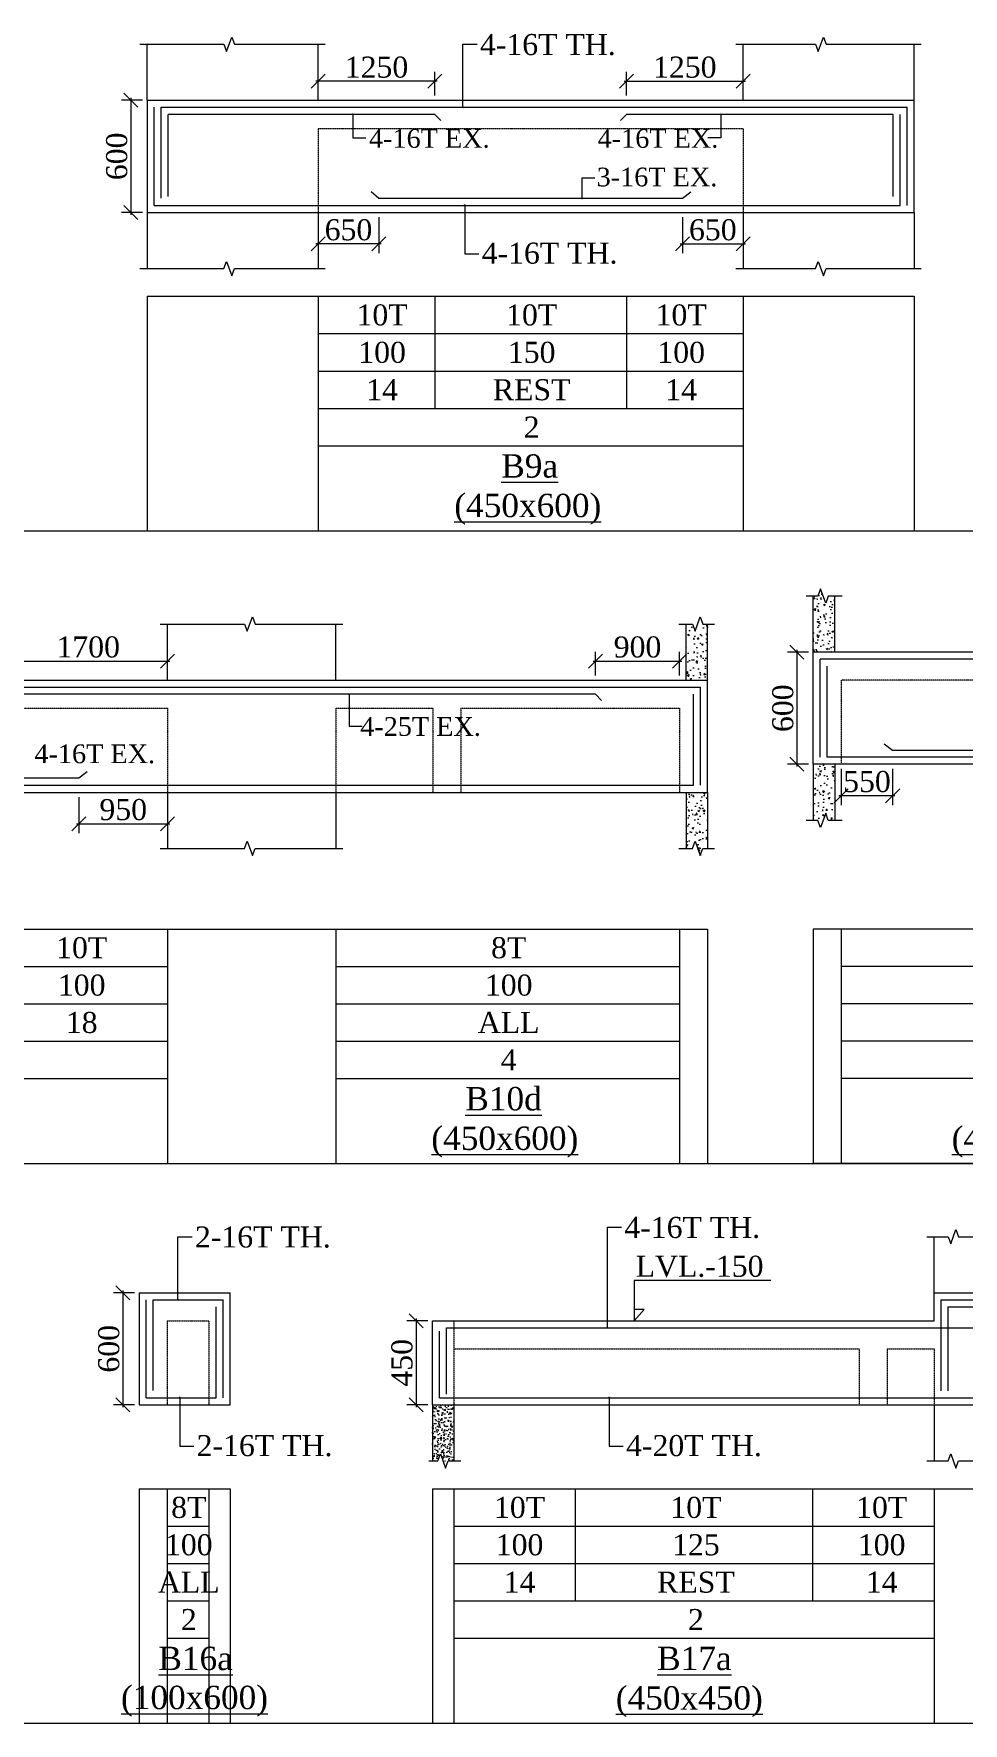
# Model space of a CAD drawing. Header units: millimetres. Extents: x 9781889 to 10654170, y -7852491 to -7608561.
# Drawn here: x 9936449 to 9946398, y -7799039 to -7780963 of the extents above; entities that cross this region are included whole.
import ezdxf
from ezdxf.enums import TextEntityAlignment as Align

# ---------------------------------------------------------------- set-up
doc = ezdxf.new("R2010")
doc.units = ezdxf.units.MM
doc.header["$LTSCALE"] = 10
doc.header["$PDMODE"] = 3
doc.linetypes.add('HIDDEN', pattern=[0.375, 0.25, -0.125])
for name, color, linetype, lineweight in [('LVL', 3, 'Continuous', 0), ('S-CUT OUT LINE', 9, 'Continuous', 0), ('S-DIM L.S.', 7, 'Continuous', 0), ('S-HATCH', 8, 'Continuous', 0), ('S-L.S.SECTION', 5, 'Continuous', 0), ('S-L.S.SLAB LINE', 252, 'HIDDEN', 0), ('S-L.S.STEEL', 1, 'Continuous', 9), ('S-SECTION MARK', 7, 'Continuous', 0), ('S-SHEET', 251, 'Continuous', 0), ('S-TEXT', 7, 'Continuous', 0), ('S-TEXT L.S. BEAM NO.', 30, 'Continuous', 0), ('S-TEXT. L.S.', 7, 'Continuous', 0)]:
    doc.layers.add(name, color=color, linetype=linetype, lineweight=lineweight)
doc.styles.add('135', font='arial.ttf', dxfattribs={"width": 0.8, "height": 135})
doc.styles.get("Standard").update_dxf_attribs({"font": 'arial.ttf'})
doc.styles.add('TEXT', font='times.ttf')
doc.dimstyles.new('75', dxfattribs={"dimtxt": 135, "dimasz": 90, "dimexe": 0.1, "dimexo": 0.03, "dimgap": 0.09, "dimtad": 1, "dimdec": 0, "dimzin": 0, "dimdsep": 46, "dimtxsty": '135', "dimblk": 'ARCHTICK', "dimcen": 0.09, "dimclrd": 256, "dimclre": 256, "dimclrt": 256, "dimadec": 0, "dimazin": 0, "dimtfac": 1, "dimtdec": 0, "dimtofl": 0, "dimtmove": 1, "dimatfit": 3, "dimldrblk": 'DOTSMALL', "dimfxl": 1, "dimtolj": 1, "dimtzin": 0, "dimlwd": -1, "dimlwe": -1, "dimarcsym": 0})
doc.dimstyles.new('SETU_1', dxfattribs={"dimtxt": 200, "dimasz": 150, "dimexe": 100, "dimexo": 50, "dimgap": 35, "dimtad": 1, "dimdec": 0, "dimzin": 0, "dimdsep": 46, "dimtxsty": 'Standard', "dimblk": 'OBLIQUE', "dimcen": 150, "dimdle": 25, "dimclrd": 256, "dimclre": 7, "dimclrt": 256, "dimadec": 0, "dimazin": 0, "dimtfac": 1, "dimtdec": 0, "dimtofl": 0, "dimtmove": 1, "dimatfit": 3, "dimfxl": 1, "dimtolj": 1, "dimtzin": 0, "dimlwd": -1, "dimlwe": 5, "dimarcsym": 1})
pattern_1 = [(50, (-95059.73, 37762.91), (182.184669, -15.9390855), [19.05, -209.55]), (355, (-95059.73, 37762.91), (-35.2434214, 191.0568452), [15.24, -167.6405842]), (100.4514447, (-95044.55, 37761.59), (146.941247, 175.117752), [16.1900088, -178.0902446]), (46.1842, (-95059.73, 37813.71), (271.079041, -42.042328), [28.575, -314.325]), (96.6355576, (-95037.14, 37810.2), (237.404134, 247.4261246), [24.285023, -267.135608]), (351.1841512, (-95059.73, 37813.71), (237.404134, 247.4261246), [22.859967, -251.459732]), (21, (-95034.33, 37801.01), (151.6143913, -102.2651982), [19.05, -209.55]), (326, (-95034.33, 37801.01), (61.8020283, 184.187966), [15.24, -167.64]), (71.451445, (-95021.7, 37792.5), (213.4164193, 81.922769), [16.1900088, -178.0899376]), (37.5, (-95059.73, 37762.914), (3.08860325, 84.55503887), [0, -165.608, 0, -170.18, 0, -168.275]), (7.5, (-95059.73, 37762.91), (66.8196625, 100.1805748), [0, -97.028, 0, -161.798, 0, -64.135]), (327.5, (-95116.37, 37762.914), (135.59059517, -5.728744), [0, -63.5, 0, -198.12, 0, -262.89]), (317.5, (-95141.77, 37762.91), (148.1291814, 25.426491), [0, -82.55, 0, -131.572, 0, -186.69])]
pattern_2 = [(50, (-96584.45, 38062.91), (182.184669, -15.9390855), [19.05, -209.55]), (355, (-96584.45, 38062.91), (-35.2434214, 191.0568452), [15.24, -167.6405842]), (100.4514447, (-96569.27, 38061.59), (146.941247, 175.117752), [16.1900088, -178.0902446]), (46.1842, (-96584.45, 38113.71), (271.079041, -42.042328), [28.575, -314.325]), (96.6355576, (-96561.86, 38110.2), (237.404134, 247.4261246), [24.285023, -267.135608]), (351.1841512, (-96584.45, 38113.7), (237.404134, 247.4261246), [22.859967, -251.459732]), (21, (-96559.05, 38101.01), (151.6143913, -102.2651982), [19.05, -209.55]), (326, (-96559.05, 38101.01), (61.8020283, 184.187966), [15.24, -167.64]), (71.451445, (-96546.42, 38092.5), (213.4164193, 81.922769), [16.1900088, -178.0899376]), (37.5, (-96584.45, 38062.914), (3.08860325, 84.55503887), [0, -165.608, 0, -170.18, 0, -168.275]), (7.5, (-96584.45, 38062.91), (66.8196625, 100.1805748), [0, -97.028, 0, -161.798, 0, -64.135]), (327.5, (-96641.094, 38062.914), (135.59059517, -5.728744), [0, -63.5, 0, -198.12, 0, -262.89]), (317.5, (-96666.5, 38062.91), (148.1291814, 25.426491), [0, -82.55, 0, -131.572, 0, -186.69])]

# ---------------------------------------------------------------- blocks, each defined once
blk = doc.blocks.new('_ArchTick')
at = {"color": 0, "linetype": 'ByBlock', "const_width": 0.15}
blk.add_lwpolyline([(-0.5, -0.5), (0.5, 0.5)], dxfattribs=at)
blk = doc.blocks.new('_Oblique')
at = {"color": 0, "linetype": 'ByBlock', "lineweight": -2}
blk.add_line((-0.5, -0.5), (0.5, 0.5), dxfattribs=at)
blk = doc.blocks.new('*D89')
at = {"layer": 'Defpoints', "color": 0, "transparency": 16777216}
for p in [(9937663, -7781674), (9937488, -7782874), (9937663, -7782874)]:
    blk.add_point(p, dxfattribs=at)
at = {"layer": 'S-DIM L.S.', "color": 7, "lineweight": 5, "transparency": 16777216}
for p, q in [((9937613, -7781674), (9937388, -7781674)), ((9937613, -7782874), (9937388, -7782874))]:
    blk.add_line(p, q, dxfattribs=at)
at = {"layer": 'S-DIM L.S.', "transparency": 16777216}
blk.add_line((9937488, -7781649), (9937488, -7782899), dxfattribs=at)
at = {"layer": 'S-DIM L.S.', "transparency": 16777216, "xscale": 150, "yscale": 150, "zscale": 150}
for p, rotation in [((9937488, -7781674), 90), ((9937488, -7782874), 270)]:
    blk.add_blockref('_Oblique', p, dxfattribs=dict(at, rotation=rotation))
at = {"layer": 'S-DIM L.S.', "transparency": 16777216, "insert": (9937338, -7782274), "char_height": 225, "attachment_point": 5, "rotation": 90, "style": 'TEXT'}
blk.add_mtext('\\A1;600', dxfattribs=at)
blk = doc.blocks.new('*D90')
at = {"layer": 'Defpoints', "color": 0, "transparency": 16777216}
for p in [(9944043, -7781471), (9942793, -7781674, 0), (9944043, -7781674, 0)]:
    blk.add_point(p, dxfattribs=at)
at = {"layer": 'S-DIM L.S.', "transparency": 16777216}
blk.add_line((9942768, -7781471), (9944068, -7781471), dxfattribs=at)
at = {"layer": 'S-DIM L.S.', "color": 7, "lineweight": 5, "transparency": 16777216}
for p, q in [((9942793, -7781624), (9942793, -7781371)), ((9944043, -7781624), (9944043, -7781371))]:
    blk.add_line(p, q, dxfattribs=at)
at = {"layer": 'S-DIM L.S.', "transparency": 16777216, "xscale": 150, "yscale": 150, "zscale": 150, "rotation": 180}
blk.add_blockref('_Oblique', (9942793, -7781471), dxfattribs=at)
at = {"layer": 'S-DIM L.S.', "transparency": 16777216, "xscale": 150, "yscale": 150, "zscale": 150}
blk.add_blockref('_Oblique', (9944043, -7781471), dxfattribs=at)
at = {"layer": 'S-DIM L.S.', "transparency": 16777216, "insert": (9943418, -7781321), "char_height": 225, "attachment_point": 5, "style": 'TEXT'}
blk.add_mtext('\\A1;1250', dxfattribs=at)
blk = doc.blocks.new('*D78')
at = {"layer": 'Defpoints', "color": 0, "transparency": 16777216}
for p in [(9939493, -7781471), (9939493, -7781674, 0), (9940743, -7781674, 0)]:
    blk.add_point(p, dxfattribs=at)
at = {"layer": 'S-DIM L.S.', "transparency": 16777216}
blk.add_line((9940768, -7781471), (9939468, -7781471), dxfattribs=at)
at = {"layer": 'S-DIM L.S.', "color": 7, "lineweight": 5, "transparency": 16777216}
for p, q in [((9939493, -7781624), (9939493, -7781371)), ((9940743, -7781624), (9940743, -7781371))]:
    blk.add_line(p, q, dxfattribs=at)
at = {"layer": 'S-DIM L.S.', "transparency": 16777216, "xscale": 150, "yscale": 150, "zscale": 150, "rotation": 180}
blk.add_blockref('_Oblique', (9939493, -7781471), dxfattribs=at)
at = {"layer": 'S-DIM L.S.', "transparency": 16777216, "xscale": 150, "yscale": 150, "zscale": 150}
blk.add_blockref('_Oblique', (9940743, -7781471), dxfattribs=at)
at = {"layer": 'S-DIM L.S.', "transparency": 16777216, "insert": (9940118, -7781321), "char_height": 225, "attachment_point": 5, "style": 'TEXT'}
blk.add_mtext('\\A1;1250', dxfattribs=at)
blk = doc.blocks.new('*D79')
at = {"layer": 'Defpoints', "color": 0, "transparency": 16777216}
for p in [(9943393, -7782874, 0), (9944043, -7782874, 0), (9944043, -7783211)]:
    blk.add_point(p, dxfattribs=at)
at = {"layer": 'S-DIM L.S.', "color": 7, "lineweight": 5, "transparency": 16777216}
for p, q in [((9943393, -7782924), (9943393, -7783311)), ((9944043, -7782924), (9944043, -7783311))]:
    blk.add_line(p, q, dxfattribs=at)
at = {"layer": 'S-DIM L.S.', "transparency": 16777216}
blk.add_line((9943368, -7783211), (9944068, -7783211), dxfattribs=at)
at = {"layer": 'S-DIM L.S.', "transparency": 16777216, "xscale": 150, "yscale": 150, "zscale": 150, "rotation": 180}
blk.add_blockref('_Oblique', (9943393, -7783211), dxfattribs=at)
at = {"layer": 'S-DIM L.S.', "transparency": 16777216, "xscale": 150, "yscale": 150, "zscale": 150}
blk.add_blockref('_Oblique', (9944043, -7783211), dxfattribs=at)
at = {"layer": 'S-DIM L.S.', "transparency": 16777216, "insert": (9943718, -7783061), "char_height": 225, "attachment_point": 5, "style": 'TEXT'}
blk.add_mtext('\\A1;650', dxfattribs=at)
blk = doc.blocks.new('*D80')
at = {"layer": 'Defpoints', "color": 0, "transparency": 16777216}
for p in [(9939493, -7782874, 0), (9940143, -7782874, 0), (9939493, -7783211)]:
    blk.add_point(p, dxfattribs=at)
at = {"layer": 'S-DIM L.S.', "color": 7, "lineweight": 5, "transparency": 16777216}
for p, q in [((9939493, -7782924), (9939493, -7783311)), ((9940143, -7782924), (9940143, -7783311))]:
    blk.add_line(p, q, dxfattribs=at)
at = {"layer": 'S-DIM L.S.', "transparency": 16777216}
blk.add_line((9940168, -7783211), (9939468, -7783211), dxfattribs=at)
at = {"layer": 'S-DIM L.S.', "transparency": 16777216, "xscale": 150, "yscale": 150, "zscale": 150, "rotation": 180}
blk.add_blockref('_Oblique', (9939493, -7783211), dxfattribs=at)
at = {"layer": 'S-DIM L.S.', "transparency": 16777216, "xscale": 150, "yscale": 150, "zscale": 150}
blk.add_blockref('_Oblique', (9940143, -7783211), dxfattribs=at)
at = {"layer": 'S-DIM L.S.', "transparency": 16777216, "insert": (9939818, -7783061), "char_height": 225, "attachment_point": 5, "style": 'TEXT'}
blk.add_mtext('\\A1;650', dxfattribs=at)
blk = doc.blocks.new('*D82')
at = {"layer": 'Defpoints', "color": 0, "transparency": 16777216}
for p in [(9943362, -7787675), (9942462, -7787879, 0), (9943362, -7787879, 0)]:
    blk.add_point(p, dxfattribs=at)
at = {"layer": 'S-DIM L.S.', "color": 7, "lineweight": 5, "transparency": 16777216}
for p, q in [((9942462, -7787829), (9942462, -7787575)), ((9943362, -7787829), (9943362, -7787575))]:
    blk.add_line(p, q, dxfattribs=at)
at = {"layer": 'S-DIM L.S.', "transparency": 16777216}
blk.add_line((9942437, -7787675), (9943387, -7787675), dxfattribs=at)
at = {"layer": 'S-DIM L.S.', "transparency": 16777216, "xscale": 150, "yscale": 150, "zscale": 150, "rotation": 180}
blk.add_blockref('_Oblique', (9942462, -7787675), dxfattribs=at)
at = {"layer": 'S-DIM L.S.', "transparency": 16777216, "xscale": 150, "yscale": 150, "zscale": 150}
blk.add_blockref('_Oblique', (9943362, -7787675), dxfattribs=at)
at = {"layer": 'S-DIM L.S.', "transparency": 16777216, "insert": (9942912, -7787525), "char_height": 225, "attachment_point": 5, "style": 'TEXT'}
blk.add_mtext('\\A1;900', dxfattribs=at)
blk = doc.blocks.new('*D49')
at = {"layer": 'Defpoints', "color": 0, "transparency": 16777216}
for p in [(9937882, -7787675), (9936182, -7787879, 0), (9937882, -7787879, 0)]:
    blk.add_point(p, dxfattribs=at)
at = {"layer": 'S-DIM L.S.', "color": 7, "lineweight": 5, "transparency": 16777216}
for p, q in [((9936182, -7787829), (9936182, -7787575)), ((9937882, -7787829), (9937882, -7787575))]:
    blk.add_line(p, q, dxfattribs=at)
at = {"layer": 'S-DIM L.S.', "transparency": 16777216}
blk.add_line((9936157, -7787675), (9937907, -7787675), dxfattribs=at)
at = {"layer": 'S-DIM L.S.', "transparency": 16777216, "xscale": 150, "yscale": 150, "zscale": 150, "rotation": 180}
blk.add_blockref('_Oblique', (9936182, -7787675), dxfattribs=at)
at = {"layer": 'S-DIM L.S.', "transparency": 16777216, "xscale": 150, "yscale": 150, "zscale": 150}
blk.add_blockref('_Oblique', (9937882, -7787675), dxfattribs=at)
at = {"layer": 'S-DIM L.S.', "transparency": 16777216, "insert": (9937032, -7787525), "char_height": 225, "attachment_point": 5, "style": 'TEXT'}
blk.add_mtext('\\A1;1700', dxfattribs=at)
blk = doc.blocks.new('*D52')
at = {"layer": 'Defpoints', "color": 0, "transparency": 16777216}
for p in [(9936932, -7789079, 0), (9937882, -7789079, 0), (9937882, -7789415)]:
    blk.add_point(p, dxfattribs=at)
at = {"layer": 'S-DIM L.S.', "color": 7, "lineweight": 5, "transparency": 16777216}
for p, q in [((9936932, -7789129), (9936932, -7789515)), ((9937882, -7789129), (9937882, -7789515))]:
    blk.add_line(p, q, dxfattribs=at)
at = {"layer": 'S-DIM L.S.', "transparency": 16777216}
blk.add_line((9936907, -7789415), (9937907, -7789415), dxfattribs=at)
at = {"layer": 'S-DIM L.S.', "transparency": 16777216, "xscale": 150, "yscale": 150, "zscale": 150, "rotation": 180}
blk.add_blockref('_Oblique', (9936932, -7789415), dxfattribs=at)
at = {"layer": 'S-DIM L.S.', "transparency": 16777216, "xscale": 150, "yscale": 150, "zscale": 150}
blk.add_blockref('_Oblique', (9937882, -7789415), dxfattribs=at)
at = {"layer": 'S-DIM L.S.', "transparency": 16777216, "insert": (9937407, -7789265), "char_height": 225, "attachment_point": 5, "style": 'TEXT'}
blk.add_mtext('\\A1;950', dxfattribs=at)
blk = doc.blocks.new('*D127')
at = {"layer": 'Defpoints', "color": 0, "transparency": 16777216}
for p in [(9944793, -7787579), (9944618, -7788779), (9944793, -7788779)]:
    blk.add_point(p, dxfattribs=at)
at = {"layer": 'S-DIM L.S.', "color": 7, "lineweight": 5, "transparency": 16777216}
for p, q in [((9944743, -7787579), (9944518, -7787579)), ((9944743, -7788779), (9944518, -7788779))]:
    blk.add_line(p, q, dxfattribs=at)
at = {"layer": 'S-DIM L.S.', "transparency": 16777216}
blk.add_line((9944618, -7787554), (9944618, -7788804), dxfattribs=at)
at = {"layer": 'S-DIM L.S.', "transparency": 16777216, "xscale": 150, "yscale": 150, "zscale": 150}
for p, rotation in [((9944618, -7787579), 90), ((9944618, -7788779), 270)]:
    blk.add_blockref('_Oblique', p, dxfattribs=dict(at, rotation=rotation))
at = {"layer": 'S-DIM L.S.', "transparency": 16777216, "insert": (9944468, -7788179), "char_height": 225, "attachment_point": 5, "rotation": 90, "style": 'TEXT'}
blk.add_mtext('\\A1;600', dxfattribs=at)
blk = doc.blocks.new('*D134')
at = {"layer": 'Defpoints', "color": 0, "transparency": 16777216}
for p in [(9945093, -7788779, 0), (9945643, -7788779, 0), (9945093, -7789115)]:
    blk.add_point(p, dxfattribs=at)
at = {"layer": 'S-DIM L.S.', "color": 7, "lineweight": 5, "transparency": 16777216}
for p, q in [((9945093, -7788829), (9945093, -7789215)), ((9945643, -7788829), (9945643, -7789215))]:
    blk.add_line(p, q, dxfattribs=at)
at = {"layer": 'S-DIM L.S.', "transparency": 16777216}
blk.add_line((9945668, -7789115), (9945068, -7789115), dxfattribs=at)
at = {"layer": 'S-DIM L.S.', "transparency": 16777216, "xscale": 150, "yscale": 150, "zscale": 150, "rotation": 180}
blk.add_blockref('_Oblique', (9945093, -7789115), dxfattribs=at)
at = {"layer": 'S-DIM L.S.', "transparency": 16777216, "xscale": 150, "yscale": 150, "zscale": 150}
blk.add_blockref('_Oblique', (9945643, -7789115), dxfattribs=at)
at = {"layer": 'S-DIM L.S.', "transparency": 16777216, "insert": (9945368, -7788965), "char_height": 225, "attachment_point": 5, "style": 'TEXT'}
blk.add_mtext('\\A1;550', dxfattribs=at)
blk = doc.blocks.new('*D142')
at = {"layer": 'Defpoints', "color": 0, "transparency": 16777216}
for p in [(9937577, -7794433), (9937402, -7795633), (9937577, -7795633)]:
    blk.add_point(p, dxfattribs=at)
at = {"layer": 'S-DIM L.S.', "color": 7, "lineweight": 5, "transparency": 16777216}
for p, q in [((9937527, -7794433), (9937302, -7794433)), ((9937527, -7795633), (9937302, -7795633))]:
    blk.add_line(p, q, dxfattribs=at)
at = {"layer": 'S-DIM L.S.', "transparency": 16777216}
blk.add_line((9937402, -7794408), (9937402, -7795658), dxfattribs=at)
at = {"layer": 'S-DIM L.S.', "transparency": 16777216, "xscale": 150, "yscale": 150, "zscale": 150}
for p, rotation in [((9937402, -7794433), 90), ((9937402, -7795633), 270)]:
    blk.add_blockref('_Oblique', p, dxfattribs=dict(at, rotation=rotation))
at = {"layer": 'S-DIM L.S.', "transparency": 16777216, "insert": (9937253, -7795033), "char_height": 225, "attachment_point": 5, "rotation": 90, "style": 'TEXT'}
blk.add_mtext('\\A1;600', dxfattribs=at)
blk = doc.blocks.new('*D147')
at = {"layer": 'Defpoints', "color": 0, "transparency": 16777216}
for p in [(9940716, -7794733), (9940541, -7795633), (9940716, -7795633)]:
    blk.add_point(p, dxfattribs=at)
at = {"layer": 'S-DIM L.S.', "transparency": 16777216}
blk.add_line((9940541, -7794708), (9940541, -7795658), dxfattribs=at)
at = {"layer": 'S-DIM L.S.', "color": 7, "lineweight": 5, "transparency": 16777216}
for p, q in [((9940666, -7794733), (9940441, -7794733)), ((9940666, -7795633), (9940441, -7795633))]:
    blk.add_line(p, q, dxfattribs=at)
at = {"layer": 'S-DIM L.S.', "transparency": 16777216, "xscale": 150, "yscale": 150, "zscale": 150}
for p, rotation in [((9940541, -7794733), 90), ((9940541, -7795633), 270)]:
    blk.add_blockref('_Oblique', p, dxfattribs=dict(at, rotation=rotation))
at = {"layer": 'S-DIM L.S.', "transparency": 16777216, "insert": (9940391, -7795183), "char_height": 225, "attachment_point": 5, "rotation": 90, "style": 'TEXT'}
blk.add_mtext('\\A1;450', dxfattribs=at)

msp = doc.modelspace()

# ---------------------------------------------------------------- hatches: boundary and pattern name
at = {"layer": 'S-HATCH'}
h = msp.add_hatch(dxfattribs=at)
h.set_pattern_fill('AR-CONC', color=256)
h.set_pattern_definition(pattern_2)
h.paths.add_polyline_path([(9945022.8, -7787578.9), (9944792.8, -7787578.9), (9944792.8, -7786978.9), (9944842.5, -7786978.9), (9944870.4, -7786902), (9944926.4, -7787055.7), (9944954.3, -7786978.9), (9945022.8, -7786978.9)])
h = msp.add_hatch(dxfattribs=at)
h.set_pattern_fill('AR-CONC', color=256)
h.set_pattern_definition(pattern_1)
h.paths.add_polyline_path([(9943431.6, -7787878.9), (9943661.6, -7787878.9), (9943661.6, -7787278.9), (9943612, -7787278.9), (9943584, -7787202), (9943528.1, -7787355.7), (9943500.1, -7787278.9), (9943431.6, -7787278.9)])
h = msp.add_hatch(dxfattribs=at)
h.set_pattern_fill('AR-CONC', color=256)
h.set_pattern_definition(pattern_2)
h.paths.add_polyline_path([(9944926.4, -7789302), (9944870.4, -7789455.7), (9944842.5, -7789378.9), (9944792.8, -7789378.9), (9944792.8, -7788778.9), (9945022.8, -7788778.9), (9945022.8, -7789378.9), (9944954.3, -7789378.9)])
h = msp.add_hatch(dxfattribs=at)
h.set_pattern_fill('AR-CONC', color=256)
h.set_pattern_definition(pattern_1)
h.paths.add_polyline_path([(9943528.1, -7789602), (9943584, -7789755.7), (9943612, -7789678.9), (9943661.6, -7789678.9), (9943661.6, -7789078.9), (9943431.6, -7789078.9), (9943431.6, -7789678.9), (9943500.1, -7789678.9)])
h = msp.add_hatch(dxfattribs=at)
h.set_pattern_fill('AR-CONC', color=256, scale=0.5)
h.set_pattern_definition([(50, (146987.48, -67016.12), (91.0923345, -7.96954277), [9.525, -104.775]), (355, (146987.48, -67016.12), (-17.6217107, 95.5284226), [7.62, -83.8202921]), (100.4514447, (146995.07, -67016.79), (73.47062355, 87.55887596), [8.0950044, -89.0451223]), (46.1842, (146987.48, -66990.72), (135.5395204, -21.021164), [14.2875, -157.1625]), (96.6355576, (146998.77, -66992.47), (118.702067, 123.7130623), [12.1425116, -133.5678041]), (351.1841512, (146987.48, -66990.72), (118.702067, 123.7130623), [11.4299835, -125.729866]), (21, (147000.18, -66997.07), (75.80719563, -51.1325991), [9.525, -104.775]), (326, (147000.18, -66997.07), (30.9010142, 92.09398306), [7.62, -83.82]), (71.451445, (147006.495, -67001.33), (106.70820964, 40.96138444), [8.0950044, -89.0449688]), (37.5, (146987.478, -67016.123), (1.544301625, 42.27751944), [0, -82.804, 0, -85.09, 0, -84.1375]), (7.5, (146987.48, -67016.123), (33.40983126, 50.09028741), [0, -48.514, 0, -80.899, 0, -32.0675]), (327.5, (146959.157, -67016.123), (67.79529758, -2.864372), [0, -31.75, 0, -99.06, 0, -131.445]), (317.5, (146946.457, -67016.12), (74.0645907, 12.71324552), [0, -41.275, 0, -65.786, 0, -93.345])])
h.paths.add_polyline_path([(9940945.8, -7796233.3), (9940830, -7796233.3), (9940802, -7796156.4), (9940774, -7796233.3), (9940715.8, -7796233.3), (9940715.8, -7795633.3), (9940945.8, -7795633.3)])

# ---------------------------------------------------------------- linework, layer by layer
at = {"layer": 'LVL', "linetype": 'Continuous', "elevation": 0}
msp.add_lwpolyline([(9944337.2, -7794300.7), (9942876, -7794300.7), (9942876, -7794733.3), (9942984.1, -7794611.2), (9942876, -7794611.2)], dxfattribs=at)
at = {"layer": 'S-CUT OUT LINE', "color": 5, "elevation": 0}
for points in [[(9937584.4, -7781074.5), (9938484.8, -7781074.5), (9938512.8, -7781151.3), (9938568.7, -7780997.6), (9938596.7, -7781074.5), (9939567.7, -7781074.5)], [(9943964.4, -7781074.5), (9944818.6, -7781074.5), (9944846.6, -7781151.3), (9944902.5, -7780997.6), (9944930.5, -7781074.5), (9945947.7, -7781074.5)], [(9937584.4, -7783474.5), (9938484.8, -7783474.5), (9938512.8, -7783397.6), (9938568.7, -7783551.3), (9938596.7, -7783474.5), (9939567.7, -7783474.5)], [(9943964.4, -7783474.5), (9944818.6, -7783474.5), (9944846.6, -7783397.6), (9944902.5, -7783551.3), (9944930.5, -7783474.5), (9945947.7, -7783474.5)], [(9937803.9, -7787278.9), (9938705.5, -7787278.9), (9938733.5, -7787355.7), (9938789.5, -7787202), (9938817.4, -7787278.9), (9939757.2, -7787278.9)], [(9943353.3, -7787278.9), (9943500.1, -7787278.9), (9943528.1, -7787355.7), (9943584, -7787202), (9943612, -7787278.9), (9943736.6, -7787278.9)], [(9937803.9, -7789678.9), (9938705.5, -7789678.9), (9938733.5, -7789602), (9938789.5, -7789755.7), (9938817.4, -7789678.9), (9939757.2, -7789678.9)], [(9943353.3, -7789678.9), (9943500.1, -7789678.9), (9943528.1, -7789602), (9943584, -7789755.7), (9943612, -7789678.9), (9943736.6, -7789678.9)], [(9946007.5, -7793833.3), (9946236.1, -7793833.3), (9946264.1, -7793910.1), (9946320, -7793756.4), (9946348, -7793833.3), (9946610.8, -7793833.3)], [(9946007.5, -7796233.3), (9946236.1, -7796233.3), (9946264.1, -7796156.4), (9946320, -7796310.1), (9946348, -7796233.3), (9946610.8, -7796233.3)]]:
    msp.add_lwpolyline(points, dxfattribs=at)
at = {"layer": 'S-CUT OUT LINE', "color": 5}
for points in [[(9945101.1, -7786978.9), (9944954.3, -7786978.9), (9944926.4, -7787055.7), (9944870.4, -7786902), (9944842.5, -7786978.9), (9944717.8, -7786978.9)], [(9945101.1, -7789378.9), (9944954.3, -7789378.9), (9944926.4, -7789302), (9944870.4, -7789455.7), (9944842.5, -7789378.9), (9944717.8, -7789378.9)]]:
    msp.add_lwpolyline(points, dxfattribs=at)
at = {"layer": 'S-CUT OUT LINE', "color": 1, "elevation": 0}
msp.add_lwpolyline([(9940676.4, -7796233.3), (9940774, -7796233.3), (9940802, -7796156.4), (9940857.9, -7796310.1), (9940885.9, -7796233.3), (9941020.8, -7796233.3)], dxfattribs=at)
at = {"layer": 'S-L.S.SECTION'}
for p, q in [((9937662.7, -7781674.5, 0), (9937662.7, -7781074.5, 0)), ((9939492.7, -7781674.5, 0), (9939492.7, -7781074.5, 0)), ((9944042.7, -7781674.5), (9944042.7, -7781074.5)), ((9945872.7, -7781674.5), (9945872.7, -7781074.5)), ((9937662.7, -7781674.5, 0), (9945872.7, -7781674.5, 0)), ((9937662.7, -7781674.5, 0), (9937662.7, -7782874.5, 0)), ((9945872.7, -7782874.5, 0), (9945872.7, -7781674.5, 0)), ((9937662.7, -7782874.5, 0), (9945872.7, -7782874.5, 0)), ((9937662.7, -7782874.5, 0), (9937662.7, -7783474.5, 0)), ((9939492.7, -7782874.5, 0), (9939492.7, -7783474.5, 0)), ((9944042.7, -7782874.5), (9944042.7, -7783474.5)), ((9945872.7, -7782874.5), (9945872.7, -7783474.5)), ((9944792.8, -7787578.9, 0), (9944792.8, -7786978.9, 0)), ((9945022.8, -7787578.9, 0), (9945022.8, -7786978.9, 0)), ((9937882.2, -7787878.9, 0), (9937882.2, -7787278.9, 0)), ((9939682.2, -7787878.9, 0), (9939682.2, -7787278.9, 0)), ((9943431.6, -7787878.9, 0), (9943431.6, -7787278.9, 0)), ((9943661.6, -7787878.9, 0), (9943661.6, -7787278.9, 0)), ((9958867.8, -7787578.9, 0), (9944792.8, -7787578.9, 0)), ((9944792.8, -7788778.9, 0), (9944792.8, -7787578.9, 0)), ((9916827.7, -7787878.9, 0), (9943661.6, -7787878.9, 0)), ((9943661.6, -7789078.9, 0), (9943661.6, -7787878.9, 0)), ((9944792.8, -7788778.9, 0), (9944792.8, -7789378.9, 0)), ((9958417.8, -7788778.9, 0), (9944792.8, -7788778.9, 0)), ((9945022.8, -7788778.9, 0), (9945022.8, -7789378.9, 0)), ((9916827.7, -7789078.9, 0), (9943661.6, -7789078.9, 0)), ((9937882.2, -7789078.9, 0), (9937882.2, -7789678.9, 0)), ((9939682.2, -7789078.9, 0), (9939682.2, -7789678.9, 0)), ((9943431.6, -7789078.9, 0), (9943431.6, -7789678.9, 0)), ((9943661.6, -7789078.9, 0), (9943661.6, -7789678.9, 0)), ((9946085.8, -7794733.3, 0), (9946085.8, -7793833.3, 0)), ((9937577.5, -7794433.3, 0), (9938552, -7794433.3, 0)), ((9937577.5, -7794433.3), (9937577.5, -7795633.3)), ((9938552, -7795633.3, 0), (9938552, -7794433.3, 0)), ((9946085.8, -7794433.3, 0), (9959860.8, -7794433.3, 0)), ((9940715.8, -7794733.3, 0), (9946085.8, -7794733.3, 0)), ((9940715.8, -7795633.3, 0), (9940715.8, -7794733.3, 0)), ((9940715.8, -7795633.3, 0), (9940715.8, -7794733.3, 0)), ((9937577.5, -7795633.3, 0), (9938552, -7795633.3, 0)), ((9940715.8, -7795633.3, 0), (9963365.8, -7795633.3, 0)), ((9946085.8, -7795633.3, 0), (9946085.8, -7796233.3, 0))]:
    msp.add_line(p, q, dxfattribs=at)
at = {"layer": 'S-L.S.SECTION', "color": 1}
for p, q in [((9940715.8, -7795633.3, 0), (9940715.8, -7796233.3, 0)), ((9940945.8, -7795633.3, 0), (9940945.8, -7796233.3, 0)), ((9940945.8, -7795633.3, 0), (9940945.8, -7796233.3, 0))]:
    msp.add_line(p, q, dxfattribs=at)
at = {"layer": 'S-L.S.SLAB LINE', "ltscale": 0.3}
for p, q in [((9937662.7, -7781974.5, 0), (9937662.7, -7781974.5, 0)), ((9939492.7, -7781974.5, 0), (9944042.7, -7781974.5)), ((9939492.7, -7781974.5, 0), (9939492.7, -7782874.5, 0)), ((9944042.7, -7781974.5), (9944042.7, -7782874.5)), ((9945092.8, -7787878.9), (9945092.8, -7788778.9)), ((9947734.9, -7787878.9, 0), (9945092.8, -7787878.9, 0)), ((9935694.7, -7788178.9, 0), (9937882.2, -7788178.9, 0)), ((9937882.2, -7788178.9, 0), (9937882.2, -7789078.9, 0)), ((9939682.2, -7788178.9, 0), (9940719.7, -7788178.9, 0)), ((9939682.2, -7788178.9, 0), (9939682.2, -7789078.9, 0)), ((9940719.7, -7788178.9, 0), (9940719.7, -7789078.9, 0)), ((9941019.7, -7788178.9, 0), (9943361.6, -7788178.9, 0)), ((9941019.7, -7788178.9, 0), (9941019.7, -7789078.9, 0)), ((9943361.6, -7788178.9, 0), (9943361.6, -7789078.9, 0)), ((9937577.5, -7794733.3, 0), (9937577.5, -7794733.3, 0)), ((9937877.5, -7794733.3, 0), (9938322, -7794733.3, 0)), ((9937877.5, -7794733.3, 0), (9937877.5, -7795633.3, 0)), ((9938322, -7794733.3, 0), (9938322, -7795633.3, 0)), ((9940945.8, -7794733.3), (9940945.8, -7795633.3)), ((9940945.8, -7794733.3, 0), (9940945.8, -7795633.3, 0)), ((9940945.8, -7795033.3, 0), (9945285.8, -7795033.3, 0)), ((9945285.8, -7795033.3, 0), (9945285.8, -7795633.3, 0)), ((9945585.8, -7795033.3, 0), (9945585.8, -7795633.3, 0)), ((9945585.8, -7795033.3, 0), (9946085.8, -7795033.3, 0)), ((9946085.8, -7795033.3, 0), (9946085.8, -7795633.3, 0))]:
    msp.add_line(p, q, dxfattribs=at)
at = {"layer": 'S-L.S.STEEL'}
for p, q in [((9937737.7, -7782799.5, 0), (9937737.7, -7781749.5, 0)), ((9937812.7, -7781749.5, 0), (9945797.7, -7781749.5, 0)), ((9937812.7, -7782719.8, 0), (9937812.7, -7781749.5, 0)), ((9940742.8, -7781824.5, 0), (9937887.7, -7781824.5, 0)), ((9937887.7, -7782703.3, 0), (9937887.7, -7781824.5, 0)), ((9940742.8, -7781824.5, 0), (9940806, -7781891.3, 0)), ((9945647.7, -7782703.3, 0), (9945647.7, -7781824.5, 0)), ((9945722.7, -7782799.5, 0), (9945722.7, -7781824.5, 0)), ((9945797.7, -7782799.5, 0), (9945797.7, -7781749.5, 0)), ((9937737.7, -7782799.5, 0), (9945722.7, -7782799.5, 0)), ((9958713.6, -7787653.9, 0), (9944867.8, -7787653.9, 0)), ((9944867.8, -7788703.9, 0), (9944867.8, -7787653.9, 0)), ((9944942.8, -7788703.9, 0), (9944942.8, -7787728.9, 0)), ((9916977.7, -7787953.9, 0), (9943586.6, -7787953.9, 0)), ((9943586.6, -7789003.9, 0), (9943586.6, -7787953.9, 0)), ((9942461.6, -7788028.9, 0), (9942524.8, -7788095.7, 0)), ((9943511.6, -7789003.9, 0), (9943511.6, -7788028.9, 0)), ((9958798.3, -7788703.9, 0), (9944942.8, -7788703.9, 0)), ((9916902.7, -7789003.9, 0), (9943511.6, -7789003.9, 0)), ((9937652.5, -7795558.3, 0), (9937652.5, -7794508.3, 0)), ((9937727.5, -7794508.3, 0), (9938477, -7794508.3, 0)), ((9937727.5, -7795478.6, 0), (9937727.5, -7794508.3, 0)), ((9938477, -7795558.3, 0), (9938477, -7794508.3, 0)), ((9946156.9, -7794508.3, 0), (9963140.8, -7794508.3, 0)), ((9946156.9, -7794508.3, 0), (9946156.9, -7795481.1, 0)), ((9938402, -7795558.3, 0), (9938402, -7794583.3, 0)), ((9946231.9, -7794583.3, 0), (9946231.9, -7795481.1, 0)), ((9940790.8, -7795558.3, 0), (9940790.8, -7794842.9, 0)), ((9940865.8, -7795518.1, 0), (9940865.8, -7794808.3, 0)), ((9937652.5, -7795558.3, 0), (9938402, -7795558.3, 0)), ((9940790.8, -7795558.3, 0), (9963290.8, -7795558.3, 0))]:
    msp.add_line(p, q, dxfattribs=at)
at = {"layer": 'S-L.S.STEEL', "elevation": 0}
for points in [[(9943482, -7782656.2), (9943392.5, -7782724.5), (9940142.8, -7782724.5), (9940060.8, -7782653.7)], [(9945553.5, -7788560.6), (9945643, -7788628.9), (9948522.7, -7788628.9), (9948604.7, -7788558.1)], [(9937021.5, -7788860.6), (9936932, -7788928.9), (9932094.8, -7788928.9), (9932012.8, -7788858.1)]]:
    msp.add_lwpolyline(points, dxfattribs=at)
at = {"layer": 'S-L.S.STEEL'}
for points in [[(9945647.7, -7781824.5, 0), (9942792.7, -7781824.5, 0), (9942729.5, -7781891.3, 0)], [(9942461.6, -7788028.9, 0), (9936182.2, -7788028.9, 0), (9936119, -7788095.7, 0)], [(9946231.9, -7794583.3, 0), (9948635.8, -7794583.3, 0), (9948699, -7794650.1, 0)], [(9940865.8, -7794808.3, 0), (9948635.8, -7794808.3, 0), (9948699, -7794875.1, 0)]]:
    msp.add_polyline3d(points, dxfattribs=at)
at = {"layer": 'S-SHEET'}
for p, q in [((9937662.7, -7783771, 0), (9945872.7, -7783771, 0)), ((9937662.7, -7783771), (9937662.7, -7786280.2)), ((9939492.7, -7783771), (9939492.7, -7786280.2)), ((9940742.7, -7783771), (9940742.7, -7784971)), ((9942792.7, -7783771), (9942792.7, -7784971)), ((9944042.7, -7783771), (9944042.7, -7786280.2)), ((9945872.7, -7783771), (9945872.7, -7786280.2)), ((9939492.7, -7784171, 0), (9944042.7, -7784171, 0)), ((9939492.7, -7784571, 0), (9944042.7, -7784571, 0)), ((9939492.7, -7784971, 0), (9944042.7, -7784971, 0)), ((9939492.7, -7785371, 0), (9944042.7, -7785371, 0)), ((9914774.6, -7786280.2), (9966108.7, -7786280.2)), ((9937662.7, -7786280.2, 0), (9945872.7, -7786280.2, 0)), ((9916827.7, -7790541.4, 0), (9943661.6, -7790541.4, 0)), ((9937882.2, -7790541.4, 0), (9937882.2, -7793050.7, 0)), ((9939682.2, -7790541.4, 0), (9939682.2, -7793050.7, 0)), ((9943361.6, -7790541.4, 0), (9943361.6, -7793050.7, 0)), ((9943661.6, -7790541.4, 0), (9943661.6, -7793050.7, 0)), ((9963647.8, -7790541.4, 0), (9944792.8, -7790541.4, 0)), ((9944792.8, -7790541.4), (9944792.8, -7793050.7)), ((9945092.8, -7790541.4), (9945092.8, -7793050.7)), ((9931144.7, -7790941.4, 0), (9937882.2, -7790941.4, 0)), ((9939682.2, -7790941.4, 0), (9943361.6, -7790941.4, 0)), ((9949072.8, -7790941.4, 0), (9945092.8, -7790941.4, 0)), ((9931144.7, -7791341.4, 0), (9937882.2, -7791341.4, 0)), ((9939682.2, -7791341.4, 0), (9943361.6, -7791341.4, 0)), ((9949072.8, -7791341.4, 0), (9945092.8, -7791341.4, 0)), ((9931144.7, -7791741.4, 0), (9937882.2, -7791741.4, 0)), ((9939682.2, -7791741.4, 0), (9943361.6, -7791741.4, 0)), ((9949072.8, -7791741.4, 0), (9945092.8, -7791741.4, 0)), ((9931144.7, -7792141.4, 0), (9937882.2, -7792141.4, 0)), ((9939682.2, -7792141.4, 0), (9943361.6, -7792141.4, 0)), ((9949072.8, -7792141.4, 0), (9945092.8, -7792141.4, 0)), ((9914774.6, -7793050.7), (9966108.7, -7793050.7)), ((9916827.7, -7793050.7, 0), (9943661.6, -7793050.7, 0)), ((9963647.8, -7793050.7, 0), (9944792.8, -7793050.7, 0)), ((9937577.5, -7796529.8, 0), (9938552, -7796529.8, 0)), ((9937577.5, -7796529.8), (9937577.5, -7799039)), ((9937877.5, -7796529.8, 0), (9937877.5, -7799039, 0)), ((9938322, -7796529.8, 0), (9938322, -7799039, 0)), ((9938552, -7796529.8, 0), (9938552, -7799039, 0)), ((9940715.8, -7796529.8, 0), (9940715.8, -7799039, 0)), ((9940715.8, -7796529.8, 0), (9963365.8, -7796529.8, 0)), ((9940945.8, -7796529.8), (9940945.8, -7799039)), ((9942245.8, -7796529.8, 0), (9942245.8, -7797729.8, 0)), ((9944785.7, -7796529.8, 0), (9944785.7, -7797729.8, 0)), ((9946085.8, -7796529.8, 0), (9946085.8, -7799039, 0)), ((9937877.5, -7796929.8, 0), (9938322, -7796929.8, 0)), ((9940945.8, -7796929.8), (9946085.8, -7796929.8, 0)), ((9937877.5, -7797329.8, 0), (9938322, -7797329.8, 0)), ((9940945.8, -7797329.8), (9946085.8, -7797329.8, 0)), ((9937877.5, -7797729.8, 0), (9938322, -7797729.8, 0)), ((9940945.8, -7797729.8), (9946085.8, -7797729.8, 0)), ((9937877.5, -7798129.8, 0), (9938322, -7798129.8, 0)), ((9940945.8, -7798129.8), (9946085.8, -7798129.8, 0)), ((9914774.6, -7799039), (9966108.7, -7799039)), ((9937577.5, -7799039, 0), (9938552, -7799039, 0)), ((9940715.8, -7799039, 0), (9963365.8, -7799039, 0))]:
    msp.add_line(p, q, dxfattribs=at)

# ---------------------------------------------------------------- texts
at = {"layer": 'LVL', "style": 'TEXT'}
msp.add_text('LVL.-150', height=225, dxfattribs=at).set_placement((9942891.8, -7794262.2, 0))
at = {"layer": 'S-TEXT', "linetype": 'ByBlock', "style": 'TEXT'}
for s, p in [('10T', (9940177.8, -7783971, 0)), ('10T', (9941778.8, -7783971, 0)), ('10T', (9943379.1, -7783971, 0)), ('100', (9940177.8, -7784371, 0)), ('150', (9941778.8, -7784371, 0)), ('100', (9943379.1, -7784371, 0)), ('14', (9940177.8, -7784771, 0)), ('REST', (9941778.8, -7784771, 0)), ('14', (9943379.1, -7784771, 0)), ('2', (9941778.8, -7785171, 0)), ('10T', (9936962.1, -7790741.4, 0)), ('8T', (9941532.9, -7790741.4, 0)), ('100', (9936962.1, -7791141.4, 0)), ('100', (9941532.9, -7791141.4, 0)), ('18', (9936962.1, -7791541.4, 0)), ('ALL', (9941532.9, -7791541.4, 0)), ('4', (9941532.9, -7791941.4, 0)), ('8T', (9938108.6, -7796729.8, 0)), ('10T', (9941649.2, -7796729.8, 0)), ('10T', (9943537.2, -7796729.8, 0)), ('10T', (9945525.2, -7796729.8, 0)), ('100', (9938108.6, -7797129.8, 0)), ('100', (9941649.2, -7797129.8, 0)), ('125', (9943537.2, -7797129.8, 0)), ('100', (9945525.2, -7797129.8, 0)), ('ALL', (9938108.6, -7797529.8, 0)), ('14', (9941649.2, -7797529.8, 0)), ('REST', (9943537.2, -7797529.8, 0)), ('14', (9945525.2, -7797529.8, 0)), ('2', (9938108.6, -7797929.8, 0)), ('2', (9943537.2, -7797929.8, 0))]:
    msp.add_text(s, height=225, dxfattribs=at).set_placement(p, align=Align.MIDDLE_CENTER)
at = {"layer": 'S-TEXT L.S. BEAM NO.', "color": 140, "linetype": 'ByBlock', "style": 'TEXT'}
for s, p in [('%%UB9a', (9941453.4, -7785711.6, 0)), ('%%U(450x600)', (9940951, -7786134.6, 0)), ('%%UB10d', (9941068.8, -7792482.1, 0)), ('%%U(450x600)', (9940705.1, -7792905.1, 0)), ('%%U(450x600)', (9946275.1, -7792905.1, 0))]:
    msp.add_text(s, height=250, dxfattribs=at).set_placement(p)
at = {"layer": 'S-TEXT L.S. BEAM NO.', "color": 2, "linetype": 'ByBlock', "style": 'TEXT'}
for s, p in [('%%UB16a', (9937783.2, -7798470.4, 0)), ('%%U(100x600)', (9937383.4, -7798888.5, 0))]:
    msp.add_text(s, height=250, dxfattribs=at).set_placement(p)
at = {"layer": 'S-TEXT L.S. BEAM NO.', "color": 145, "linetype": 'ByBlock', "style": 'TEXT'}
for s, p in [('%%UB17a', (9943121.9, -7798470.4, 0)), ('%%U(450x450)', (9942679.7, -7798893.4, 0))]:
    msp.add_text(s, height=250, dxfattribs=at).set_placement(p)
at = {"layer": 'S-TEXT. L.S.', "style": 'TEXT'}
for s, height, p in [('4-16T TH.', 225, (9941225.1, -7781190.2, 0)), ('4-16T EX.', 200, (9940037.2, -7782182, 0)), ('4-16T EX.', 200, (9942484.9, -7782182, 0)), ('3-16T EX.', 200, (9942474.1, -7782594.9, 0)), ('4-16T TH.', 225, (9941243.4, -7783422.3, 0)), ('4-25T EX.', 200, (9939943.4, -7788474.6, 0)), ('4-16T EX.', 200, (9936455.7, -7788766.8, 0)), ('4-16T TH.', 225, (9942770.7, -7793847, 0)), ('2-16T TH.', 225, (9938174.3, -7793949, 0)), ('2-16T TH.', 225, (9938192.7, -7796181.1, 0)), ('4-20T TH.', 225, (9942789.1, -7796181.1, 0))]:
    msp.add_text(s, height=height, dxfattribs=at).set_placement(p)

# ---------------------------------------------------------------- dimensions: what is measured, and where the dimension line sits
at = {"layer": 'S-DIM L.S.'}
for base, p1, p2, picture, middle in [((9939492.8, -7781470.7, 0), (9940742.8, -7781674.5, 0), (9939492.8, -7781674.5, 0), '*D78', (9940117.8, -7781321.2, 0)), ((9939492.7, -7783210.5, 0), (9940142.8, -7782874.5, 0), (9939492.7, -7782874.5, 0), '*D80', (9939817.8, -7783061.1, 0)), ((9945092.8, -7789114.9, 0), (9945643, -7788778.9, 0), (9945092.8, -7788778.9), '*D134', (9945367.9, -7788965.5, 0))]:
    dim = msp.add_linear_dim(base=base, p1=p1, p2=p2, dimstyle='SETU_1', override={"dimtxt": 225, "dimtxsty": 'TEXT'}, dxfattribs=at)
    dim.commit()
    dim.dimension.update_dxf_attribs({"geometry": picture, "text_midpoint": middle})
for base, p1, p2, picture, middle in [((9944042.7, -7781470.7, 0), (9942792.7, -7781674.5, 0), (9944042.7, -7781674.5, 0), '*D90', (9943417.7, -7781321.2, 0)), ((9944042.7, -7783210.5, 0), (9943392.5, -7782874.5, 0), (9944042.7, -7782874.5), '*D79', (9943717.6, -7783061.1, 0)), ((9937882.2, -7787675.1, 0), (9936182.2, -7787878.9, 0), (9937882.2, -7787878.9, 0), '*D49', (9937032.2, -7787525.3, 0)), ((9943361.6, -7787675.1, 0), (9942461.6, -7787878.9, 0), (9943361.6, -7787878.9, 0), '*D82', (9942911.6, -7787525.3, 0)), ((9937882.2, -7789414.9, 0), (9936932, -7789078.9, 0), (9937882.2, -7789078.9, 0), '*D52', (9937407.1, -7789265.2, 0))]:
    dim = msp.add_linear_dim(base=base, p1=p1, p2=p2, angle=180, dimstyle='SETU_1', override={"dimtxt": 225, "dimtxsty": 'TEXT'}, dxfattribs=at)
    dim.commit()
    dim.dimension.update_dxf_attribs({"geometry": picture, "text_midpoint": middle})
at = {"layer": 'S-DIM L.S.', "color": 7}
for base, p1, p2, picture, middle in [((9937487.5, -7782874.5), (9937662.7, -7781674.5), (9937662.7, -7782874.5), '*D89', (9937338.1, -7782274.5)), ((9944617.7, -7788778.9, 0), (9944792.8, -7787578.9, 0), (9944792.8, -7788778.9, 0), '*D127', (9944468.2, -7788178.9, 0)), ((9937402.3, -7795633.3, 0), (9937577.5, -7794433.3, 0), (9937577.5, -7795633.3, 0), '*D142', (9937252.9, -7795033.3, 0)), ((9940540.6, -7795633.3, 0), (9940715.8, -7794733.3, 0), (9940715.8, -7795633.3, 0), '*D147', (9940391.2, -7795183.3, 0))]:
    dim = msp.add_linear_dim(base=base, p1=p1, p2=p2, angle=90, dimstyle='SETU_1', override={"dimtxt": 225, "dimlfac": 0.5, "dimtxsty": 'TEXT'}, dxfattribs=at)
    dim.commit()
    dim.dimension.update_dxf_attribs({"geometry": picture, "text_midpoint": middle})

# ---------------------------------------------------------------- leaders
at = {"layer": 'S-SECTION MARK'}
for points in [[(9941043.4, -7781749.5, 0), (9941043.4, -7781075.1, 0), (9941196, -7781075.1, 0)], [(9939863.2, -7781824.5, 0), (9939863.2, -7782076.8, 0), (9940002.5, -7782076.8, 0)], [(9943803.1, -7781824.5, 0), (9943803.1, -7782076.8, 0), (9943663.7, -7782076.8, 0)], [(9942320.2, -7782724.5, 0), (9942320.2, -7782504.6, 0), (9942455.6, -7782504.6, 0)], [(9941061.7, -7782795.5, 0), (9941061.7, -7783317.5, 0), (9941214.3, -7783317.5, 0)], [(9939824.2, -7788028.9, 0), (9939824.2, -7788369.4, 0), (9939963.6, -7788369.4, 0)], [(9942589, -7794808.3, 0), (9942589, -7793731.9, 0), (9942741.6, -7793731.9, 0)], [(9937992.7, -7794508.3, 0), (9937992.7, -7793833.8, 0), (9938145.2, -7793833.8, 0)], [(9938011, -7795554.3, 0), (9938011, -7796076.3, 0), (9938163.6, -7796076.3, 0)], [(9942607.4, -7795554.3, 0), (9942607.4, -7796076.3, 0), (9942759.9, -7796076.3, 0)]]:
    msp.add_leader(points, dimstyle='75', override={"dimasz": 75}, dxfattribs=at)

doc.saveas('drawing.dxf')
